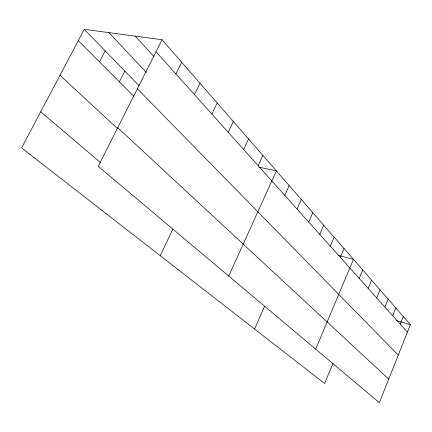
<?xml version="1.0" encoding="UTF-8"?>
<svg xmlns="http://www.w3.org/2000/svg" width="432" height="432" viewBox="0 0 432 432"><rect width="100%" height="100%" fill="white"/><g stroke="black" fill="none" stroke-linecap="round" stroke-linejoin="round"><path stroke-width="0.65" d="M162.076 39.728L410.4 324.664L379.339 402.656L98.231 166.363L162.076 39.728L84.267 29.344L21.6 147.917L324.621 383.492L332.986 363.334M400.221 324.162L403.288 316.505M392.726 315.797L395.874 308M384.901 307.071L388.136 299.117M376.726 297.95L380.052 289.84M368.172 288.414L371.596 280.141M359.224 278.429L362.745 269.984M315.668 349.137L353.473 259.34L337.9 255.269M340.292 257.315L344.034 248.513M330.28 246.148L334.136 237.157M319.761 234.414L323.741 225.229M308.707 222.08L312.817 212.695M254.561 329.027L264.605 306.185M297.065 209.093L301.315 199.498M284.791 195.404L289.192 185.582M228.728 276.059L276.394 170.899L258.784 167.13M258.136 165.672L262.861 155.374M243.626 149.488L248.535 138.937M228.236 132.322L233.339 121.5M160.267 255.717L172.886 229.133M211.88 114.075L217.193 102.973M194.459 94.646L200.011 83.252M175.878 73.921L181.672 62.219M119.383 81.826L124.853 71.102M99.49 61.879L105.197 50.879M396.376 320.544L410.4 324.664M40.7 111.775L100.51 162.572M59.978 75.303L117.601 128.66M117.72 127.705L388.719 379.107M78.305 40.63L133.882 96.368M137.36 88.749L398.261 355.142M84.267 29.344L139.185 85.844M108.913 32.632L146.426 72.522M135.346 36.158L154.094 56.846M156.011 51.759L407.408 332.176"/></g></svg>
